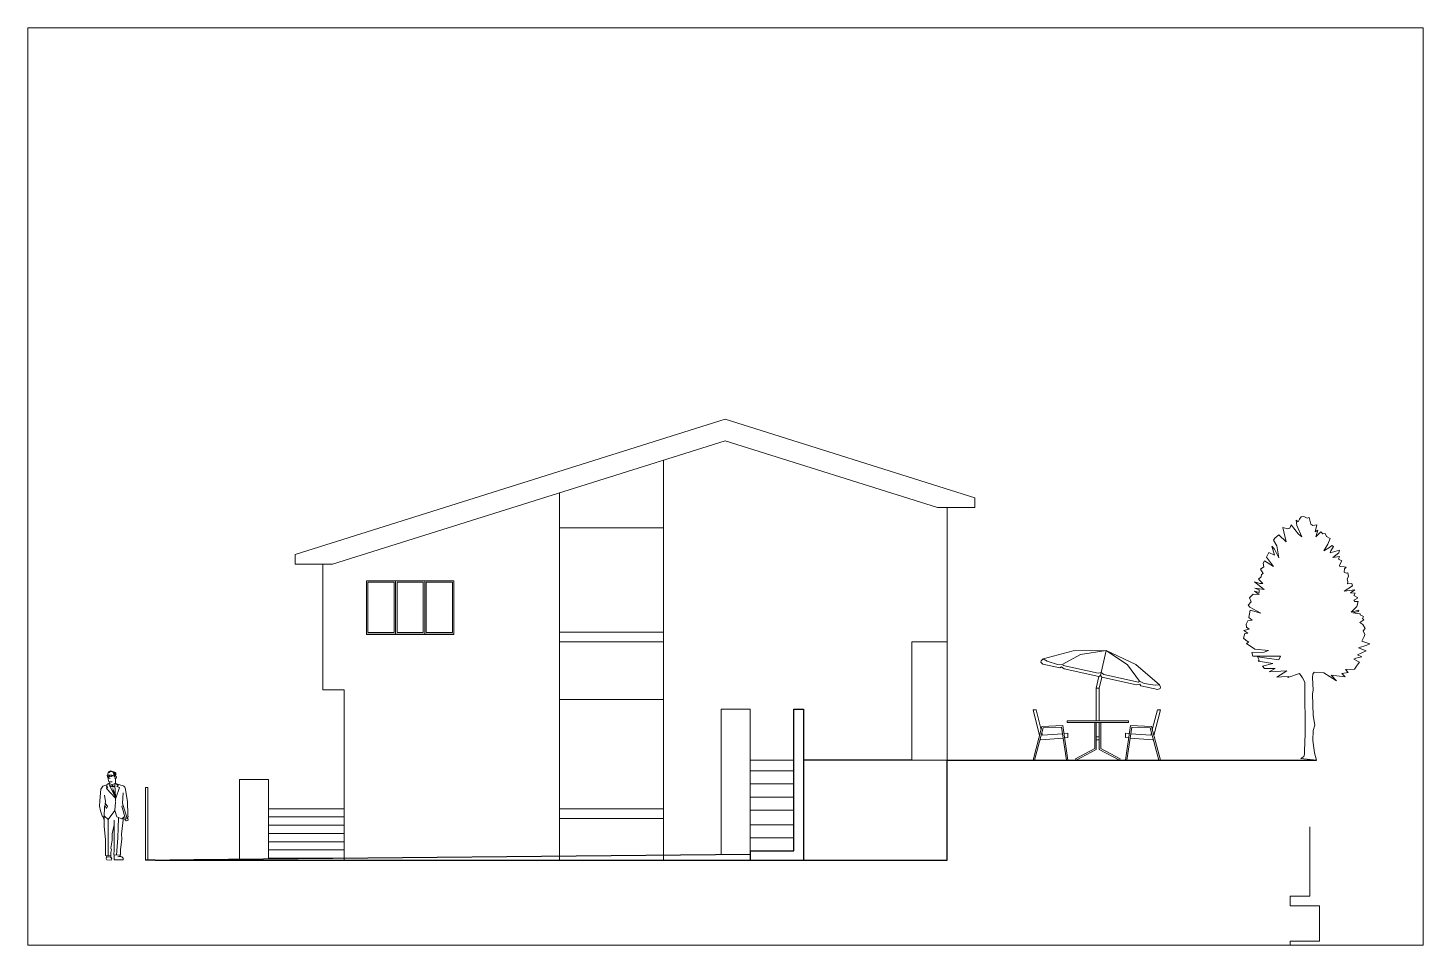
# Paper-space layout 'fron2' of a CAD drawing. Header units: millimetres. Extents: x 0 to 288, y 0 to 189.
# The model-space entities are those that its viewports show. They can reach past a viewport. Long polylines and large blocks are cut down to what shows.
import ezdxf

# ---------------------------------------------------------------- set-up
doc = ezdxf.new("R2010")
doc.units = ezdxf.units.MM
doc.layers.add('blue', color=160, linetype='Continuous', lineweight=5)
doc.layers.add('new', color=3, linetype='Continuous', lineweight=30)

# ---------------------------------------------------------------- blocks, each defined once
blk = doc.blocks.new('tree1')
at = {"linetype": 'ByBlock'}
blk.add_lwpolyline([(-0.324, 0.032), (-0.266, 0.078), (-0.252, 0.122), (-0.244, 0.437), (-0.237, 0.48), (-0.243, 1.609), (-0.29, 1.699), (-0.352, 1.786), (-0.595, 1.702), (-0.582, 1.724), (-0.723, 1.721), (-0.819, 1.712), (-0.614, 1.844), (-0.976, 1.822), (-0.854, 1.893), (-1.077, 1.891), (-1.113, 1.937), (-0.905, 1.996), (-1.203, 2.043), (-1.187, 2.064), (-1.22, 2.133), (-0.783, 2.072), (-0.742, 2.145), (-1.316, 2.145), (-1.334, 2.219), (-1.082, 2.225), (-0.994, 2.26), (-1.277, 2.291), (-1.449, 2.403), (-1.425, 2.417), (-1.395, 2.432), (-1.454, 2.469), (-1.51, 2.516), (-1.483, 2.609), (-1.416, 2.618), (-1.498, 2.674), (-1.389, 2.698), (-1.443, 2.743), (-1.455, 2.806), (-1.422, 2.872), (-1.331, 2.884), (-1.4, 2.945), (-1.373, 3.092), (-1.15, 3.034), (-1.376, 3.155), (-1.413, 3.197), (-1.352, 3.267), (-1.384, 3.349), (-1.311, 3.425), (-1.188, 3.415), (-1.282, 3.484), (-1.184, 3.457), (-1.184, 3.511), (-1.274, 3.545), (-1.084, 3.52), (-1.279, 3.679), (-1.174, 3.646), (-1.108, 3.642), (-1.197, 3.735), (-1.146, 3.783), (-1.14, 3.828), (-1.1, 3.846), (-1.159, 3.937), (-1.091, 3.983), (-1.104, 4.064), (-1.076, 4.109), (-0.891, 3.996), (-1.033, 4.184), (-0.986, 4.28), (-0.869, 4.23), (-0.921, 4.414), (-0.868, 4.347), (-0.781, 4.171), (-0.822, 4.422), (-0.887, 4.539), (-0.861, 4.58), (-0.779, 4.648), (-0.627, 4.504), (-0.696, 4.794), (-0.596, 4.769), (-0.555, 4.781), (-0.523, 4.854), (-0.374, 4.659), (-0.307, 4.605), (-0.408, 4.835), (-0.423, 4.947), (-0.378, 4.914), (-0.351, 4.972), (-0.319, 5.017), (-0.264, 5.026), (-0.199, 4.988), (-0.154, 5.004), (-0.122, 4.865), (-0.082, 4.84), (0.003, 4.853), (-0.031, 4.709), (0.027, 4.743), (-0.018, 4.606), (0.087, 4.71), (0.126, 4.666), (0.178, 4.67), (0.205, 4.614), (0.279, 4.573), (0.23, 4.45), (0.146, 4.319), (0.267, 4.385), (0.313, 4.429), (0.348, 4.402), (0.291, 4.316), (0.277, 4.272), (0.472, 4.328), (0.46, 4.278), (0.331, 4.176), (0.468, 4.202), (0.451, 4.145), (0.517, 4.11), (0.473, 4.021), (0.478, 3.99), (0.567, 3.984), (0.605, 3.981), (0.576, 3.946), (0.564, 3.878), (0.611, 3.853), (0.643, 3.864), (0.659, 3.791), (0.632, 3.729), (0.641, 3.681), (0.636, 3.636), (0.727, 3.642), (0.738, 3.596), (0.567, 3.485), (0.784, 3.51), (0.7, 3.452), (0.794, 3.441), (0.769, 3.394), (0.842, 3.356), (0.837, 3.335), (0.764, 3.298), (0.788, 3.273), (0.856, 3.273), (0.83, 3.166), (0.711, 3.052), (0.872, 3.092), (0.866, 3.063), (0.744, 3.038), (0.9, 3.017), (0.9, 3), (0.969, 2.962), (0.942, 2.923), (0.972, 2.891), (0.893, 2.84), (0.953, 2.796), (1.002, 2.718), (0.958, 2.668), (0.99, 2.594), (0.982, 2.549), (0.932, 2.455), (1.098, 2.401), (1.036, 2.368), (0.865, 2.316), (1.018, 2.254), (0.843, 2.172), (0.932, 2.129), (0.809, 2.101), (0.764, 2.081), (0.883, 2.023), (0.832, 1.962), (0.779, 1.875), (0.598, 1.871), (0.652, 1.806), (0.516, 1.789), (0.585, 1.72), (0.297, 1.756), (0.409, 1.639), (0.15, 1.803), (-0.052, 1.816), (-0.08, 1.771), (-0.085, 1.703), (-0.075, 1.445), (-0.085, 1.367), (-0.075, 0.924), (-0.041, 0.724), (-0.072, 0.61), (-0.079, 0.406), (-0.045, 0.151), (0, 0)], close=True, dxfattribs=at)
blk = doc.blocks.new('playa')
at = {"linetype": 'ByBlock'}
for p, q in [((323.643, 381.493), (323.021, 381.323)), ((323.428, 381.218), (323.794, 381.414)), ((324.32, 381.497), (323.643, 381.493)), ((323.794, 381.414), (324.32, 381.497)), ((324.32, 381.497), (324.206, 380.984)), ((324.32, 381.497), (324.932, 381.208)), ((324.761, 381.2), (324.32, 381.497)), ((322.976, 381.256), (322.982, 381.286)), ((322.976, 381.256), (323.013, 381.217)), ((322.982, 381.286), (323.021, 381.323)), ((323.365, 381.14), (323.013, 381.217)), ((323.021, 381.323), (323.103, 381.275)), ((323.103, 381.275), (323.319, 381.211)), ((323.319, 381.211), (323.428, 381.218)), ((323.365, 381.14), (323.401, 381.163)), ((323.401, 381.163), (323.453, 381.12)), ((323.428, 381.218), (323.437, 381.185)), ((323.437, 381.185), (324.154, 381.027)), ((324.171, 380.962), (323.453, 381.12)), ((325.01, 380.868), (324.761, 381.2)), ((324.932, 381.208), (325.423, 380.792)), ((324.118, 380.724), (324.171, 380.962)), ((324.154, 381.027), (324.219, 381.043)), ((324.171, 380.962), (324.206, 380.984)), ((324.229, 380.949), (324.178, 380.718)), ((324.206, 380.984), (324.229, 380.949)), ((324.271, 381.001), (324.219, 381.043)), ((324.229, 380.949), (324.947, 380.79)), ((324.989, 380.842), (324.271, 381.001)), ((325.012, 380.806), (324.947, 380.79)), ((325.01, 380.868), (324.989, 380.842)), ((325.106, 380.816), (325.01, 380.868)), ((325.035, 380.77), (325.012, 380.806)), ((325.329, 380.782), (325.106, 380.816)), ((324.178, 380.718), (324.118, 380.724)), ((324.118, 380.046), (324.118, 380.724)), ((324.178, 380.718), (324.178, 380.046)), ((325.035, 380.77), (325.386, 380.693)), ((325.423, 380.792), (325.329, 380.782)), ((325.437, 380.712), (325.386, 380.693)), ((325.443, 380.742), (325.423, 380.792)), ((325.437, 380.712), (325.443, 380.742)), ((322.813, 380.271), (322.875, 380.271)), ((322.813, 380.271), (322.948, 379.746)), ((322.875, 380.271), (322.979, 379.865)), ((325.376, 380.271), (325.272, 379.865)), ((325.438, 380.271), (325.303, 379.746)), ((325.438, 380.271), (325.376, 380.271)), ((322.997, 379.93), (323.429, 379.948)), ((323.429, 379.948), (323.533, 379.236)), ((323.518, 380.046), (323.518, 380.016)), ((324.778, 380.046), (323.518, 380.046)), ((323.518, 380.016), (324.778, 380.016)), ((324.088, 379.476), (324.088, 380.016)), ((324.118, 379.458), (324.118, 380.016)), ((324.178, 379.458), (324.178, 380.016)), ((324.208, 379.476), (324.208, 380.016)), ((324.822, 379.948), (324.718, 379.236)), ((324.778, 380.046), (324.778, 380.016)), ((325.254, 379.93), (324.822, 379.948)), ((322.997, 379.93), (322.813, 379.236)), ((323.02, 379.902), (322.844, 379.236)), ((322.963, 379.686), (322.971, 379.657)), ((322.971, 379.657), (323.436, 379.693)), ((322.995, 379.805), (323.009, 379.75)), ((323.009, 379.75), (323.423, 379.782)), ((323.02, 379.902), (323.403, 379.916)), ((323.403, 379.916), (323.503, 379.236)), ((323.453, 379.785), (323.533, 379.791)), ((323.466, 379.695), (323.533, 379.701)), ((323.533, 379.791), (323.533, 379.701)), ((324.118, 379.716), (324.178, 379.716)), ((324.118, 379.656), (324.178, 379.656)), ((324.718, 379.791), (324.718, 379.701)), ((324.798, 379.785), (324.718, 379.791)), ((324.785, 379.695), (324.718, 379.701)), ((324.848, 379.916), (324.748, 379.236)), ((325.28, 379.657), (324.815, 379.693)), ((325.242, 379.75), (324.828, 379.782)), ((325.231, 379.902), (324.848, 379.916)), ((325.231, 379.902), (325.407, 379.236)), ((325.256, 379.805), (325.242, 379.75)), ((325.254, 379.93), (325.438, 379.236)), ((325.288, 379.686), (325.28, 379.657)), ((323.688, 379.262), (324.088, 379.476)), ((323.702, 379.236), (324.118, 379.458)), ((324.594, 379.236), (324.178, 379.458)), ((324.608, 379.262), (324.208, 379.476)), ((322.813, 379.236), (322.844, 379.236)), ((323.503, 379.236), (323.533, 379.236)), ((323.702, 379.236), (323.688, 379.262)), ((324.594, 379.236), (324.608, 379.262)), ((324.718, 379.236), (324.748, 379.236)), ((325.407, 379.236), (325.438, 379.236))]:
    blk.add_line(p, q, dxfattribs=at)
blk = doc.blocks.new('PERSONA2')
for p, q in [((0.215, 1.752), (0.256, 1.752)), ((0.217, 1.718), (0.215, 1.752)), ((0.234, 1.801), (0.22, 1.752)), ((0.25, 1.75), (0.245, 1.718)), ((0.25, 1.739), (0.249, 1.698)), ((0.262, 1.75), (0.25, 1.75)), ((0.256, 1.752), (0.309, 1.752)), ((0.269, 1.72), (0.262, 1.75)), ((0.309, 1.752), (0.303, 1.722)), ((0.356, 1.739), (0.309, 1.75)), ((0.309, 1.741), (0.356, 1.739)), ((0.404, 1.713), (0.399, 1.733)), ((0.082, 1.461), (0.064, 1.222)), ((0.121, 1.527), (0.08, 1.462)), ((0.208, 1.555), (0.121, 1.527)), ((0.211, 1.569), (0.196, 1.501)), ((0.196, 1.501), (0.228, 1.511)), ((0.228, 1.511), (0.197, 1.475)), ((0.197, 1.475), (0.386, 1.279)), ((0.211, 1.569), (0.241, 1.577)), ((0.245, 1.718), (0.217, 1.718)), ((0.23, 1.717), (0.232, 1.671)), ((0.232, 1.671), (0.25, 1.617)), ((0.241, 1.577), (0.384, 1.295)), ((0.241, 1.577), (0.264, 1.576)), ((0.25, 1.617), (0.279, 1.611)), ((0.264, 1.578), (0.25, 1.566)), ((0.258, 1.612), (0.255, 1.576)), ((0.294, 1.51), (0.258, 1.542)), ((0.264, 1.578), (0.316, 1.55)), ((0.303, 1.722), (0.269, 1.72)), ((0.279, 1.611), (0.316, 1.615)), ((0.316, 1.55), (0.294, 1.51)), ((0.316, 1.55), (0.382, 1.589)), ((0.316, 1.55), (0.341, 1.514)), ((0.341, 1.514), (0.372, 1.533)), ((0.373, 1.554), (0.382, 1.589)), ((0.384, 1.295), (0.373, 1.554)), ((0.374, 1.694), (0.376, 1.673)), ((0.382, 1.653), (0.384, 1.673)), ((0.382, 1.589), (0.382, 1.653)), ((0.437, 1.541), (0.382, 1.589)), ((0.384, 1.673), (0.404, 1.713)), ((0.39, 1.279), (0.465, 1.5)), ((0.545, 1.529), (0.404, 1.57)), ((0.414, 1.521), (0.437, 1.541)), ((0.465, 1.5), (0.414, 1.521)), ((0.632, 1.208), (0.581, 1.489)), ((0.064, 1.222), (0.056, 1.111)), ((0.156, 1.339), (0.177, 1.207)), ((0.156, 1.098), (0.176, 1.163)), ((0.177, 1.207), (0.175, 1.162)), ((0.176, 1.163), (0.217, 1.114)), ((0.373, 1.022), (0.384, 1.197)), ((0.386, 1.279), (0.383, 1.212)), ((0.528, 1.173), (0.545, 1.385)), ((0.528, 1.173), (0.541, 1.127)), ((0.632, 1.208), (0.641, 0.929)), ((0.056, 1.111), (0.073, 1.018)), ((0.073, 1.018), (0.118, 0.895)), ((0.118, 0.895), (0.143, 0.901)), ((0.132, 0.895), (0.152, 0.822)), ((0.15, 0.9), (0.156, 1.098)), ((0.15, 0.9), (0.15, 0.7)), ((0.155, 0.906), (0.237, 0.839)), ((0.197, 1.061), (0.172, 1.11)), ((0.217, 1.114), (0.197, 1.061)), ((0.237, 0.839), (0.373, 1.022)), ((0.411, 0.89), (0.373, 1.022)), ((0.513, 0.853), (0.411, 0.89)), ((0.447, 0.872), (0.436, 0.459)), ((0.508, 0.536), (0.549, 0.886)), ((0.564, 0.894), (0.513, 0.853)), ((0.543, 1.127), (0.518, 1.115)), ((0.518, 1.115), (0.588, 0.843)), ((0.622, 0.855), (0.543, 1.127)), ((0.581, 0.869), (0.574, 0.838)), ((0.612, 0.889), (0.644, 0.89)), ((0.643, 0.822), (0.635, 0.891)), ((0.644, 0.89), (0.641, 0.929)), ((0.15, 0.7), (0.176, 0.417)), ((0.237, 0.839), (0.233, 0.095)), ((0.318, 0.541), (0.36, 0.726)), ((0.358, 0.826), (0.358, 0.207)), ((0.574, 0.838), (0.602, 0.81)), ((0.588, 0.843), (0.622, 0.855)), ((0.602, 0.81), (0.643, 0.822)), ((0.176, 0.417), (0.18, 0.098)), ((0.288, 0.245), (0.314, 0.411)), ((0.314, 0.411), (0.318, 0.541)), ((0.436, 0.459), (0.406, 0.103)), ((0.486, 0.209), (0.517, 0.441)), ((0.517, 0.441), (0.508, 0.536)), ((0.18, 0.098), (0.292, 0.092)), ((0.194, 0.032), (0.207, 0.094)), ((0.206, 0.005), (0.194, 0.032)), ((0.294, 0), (0.206, 0.005)), ((0.305, 0.21), (0.288, 0.245)), ((0.29, 0.154), (0.305, 0.21)), ((0.292, 0.092), (0.29, 0.154)), ((0.29, 0.088), (0.292, 0.07)), ((0.291, 0.063), (0.311, 0.028)), ((0.311, 0.028), (0.294, 0)), ((0.358, 0.207), (0.349, 0.108)), ((0.349, 0.108), (0.471, 0.1)), ((0.356, 0.079), (0.36, 0.108)), ((0.358, 0.007), (0.356, 0.079)), ((0.543, 0.005), (0.358, 0.007)), ((0.486, 0.101), (0.473, 0.102)), ((0.482, 0.078), (0.473, 0.102)), ((0.486, 0.209), (0.486, 0.101)), ((0.514, 0.071), (0.54, 0.042)), ((0.54, 0.042), (0.543, 0.005))]:
    blk.add_line(p, q)
for centre, radius, start, end in [((0.53, 1.479), 0.052, 10.318, 73.6958), ((0.242, -0.01), 0.0781, 28.6224, 123.307), ((0.48, -0.034), 0.11, 72.0736, 114.4627)]:
    blk.add_arc(centre, radius, start, end)
for points in [[(0.22, 1.803), (0.26, 1.794), (0.238, 1.826), (0.288, 1.824)], [(0.238, 1.826), (0.379, 1.819), (0.278, 1.849)], [(0.328, 1.811), (0.404, 1.798), (0.238, 1.826), (0.379, 1.819)], [(0.359, 1.703), (0.397, 1.733), (0.328, 1.811), (0.404, 1.798)], [(0.237, 1.673), (0.243, 1.687), (0.286, 1.671), (0.279, 1.687)], [(0.315, 1.55), (0.302, 1.524), (0.333, 1.524), (0.322, 1.503)], [(0.322, 1.503), (0.38, 1.379), (0.326, 1.411), (0.384, 1.295)]]:
    blk.add_solid(points)

msp = doc.modelspace()

# ---------------------------------------------------------------- linework, layer by layer
at = {"layer": 'blue'}
for p, q in [((9457.9, 10041.9), (9457.9, 10298.9)), ((8113.8, 10181.9), (8113.8, 10201.9)), ((8190.9, 10181.9), (8113.8, 10181.9)), ((9051.9, 9591), (9051.9, 9882.9))]:
    msp.add_line(p, q, dxfattribs=at)
for points in [[(8113.8, 10201.9), (9000.4, 10480.8)], [(9515.1, 10318.9), (9000.4, 10480.8)], [(8190.9, 10181.9), (9000.4, 10436.5)], [(9437.9, 10298.9), (9000.4, 10436.5)], [(8872.9, 9571.9), (8872.9, 10396.4)], [(8658.9, 9571.9), (8658.9, 10329.1)], [(9437.9, 10298.9), (9515.1, 10298.9), (9515.1, 10318.9)], [(9457.9, 9757.9), (9457.9, 10298.9)], [(8658.9, 10256.9), (8872.9, 10256.9)], [(8214.9, 9922.9), (8190.9, 9922.9), (8170.9, 9922.9), (8170.9, 10181.9)], [(8320.9, 10037.9), (8320.9, 10147.9)], [(8380.9, 10037.9), (8380.9, 10147.9)], [(8260.9, 10037.9), (8260.9, 10036.9), (8441, 10036.9), (8441, 10037.9)], [(8658.9, 10041.9), (8872.9, 10041.9)], [(8872.9, 10021.9), (8658.9, 10021.9)], [(9384.9, 10021.9), (9457.9, 10021.9)], [(9384.9, 9777.9), (9384.9, 10021.9)], [(8214.9, 9571.9), (8214.9, 9922.9)], [(8658.9, 9677.9), (8658.9, 9902.9)], [(8658.9, 9902.9), (8872.9, 9902.9)], [(8658.9, 9902.9), (8872.9, 9902.9)], [(8872.9, 9677.9), (8872.9, 9902.9)], [(9051.9, 9882.9), (8991.9, 9882.9), (8991.9, 9583.8)], [(9141.9, 9777.9), (9051.9, 9777.9)], [(9051.9, 9756), (9141.9, 9756)], [(9457.9, 9777.9), (9384.9, 9777.9)], [(7804.9, 9571.9), (7804.9, 9721.9), (7809.9, 9721.9), (7809.9, 9571.9)], [(8058.9, 9677.9), (8058.9, 9737.9), (7998.9, 9737.9), (7998.9, 9571.9)], [(9051.9, 9729), (9141.9, 9729)], [(9051.9, 9702), (9141.9, 9702)], [(8214.9, 9677.9), (8058.9, 9677.9)], [(8058.9, 9677.9), (8058.9, 9660.9), (8214.9, 9660.9)], [(8658.9, 9677.9), (8872.9, 9677.9)], [(8658.9, 9677.9), (8872.9, 9677.9)], [(9051.9, 9675), (9141.9, 9675)], [(8058.9, 9660.9), (8058.9, 9643.9), (8214.9, 9643.9)], [(8058.9, 9643.9), (8058.9, 9626.9), (8214.9, 9626.9)], [(8658.9, 9657.9), (8872.9, 9657.9)], [(9051.9, 9645), (9141.9, 9645)], [(11044.8, 9394.8), (10205.2, 9394.8), (10165.2, 9394.8), (10165.2, 9404.8), (10225.2, 9404.8), (10225.2, 9477.7), (10165.2, 9477.7), (10165.2, 9497.7), (10205.2, 9497.7), (10205.2, 9640.5)], [(8058.9, 9626.9), (8058.9, 9609.9), (8214.9, 9609.9)], [(8058.9, 9609.9), (8058.9, 9592.9), (8214.9, 9592.9)], [(9051.9, 9618), (9141.9, 9618)], [(8058.9, 9592.9), (8058.9, 9575.9), (8214.9, 9575.9)], [(7804.9, 9571.9), (7904.9, 9571.9), (7904.9, 9572.9), (7804.9, 9571.9)]]:
    msp.add_lwpolyline(points, dxfattribs=at)
for points in [[(8260.9, 10147.9), (8260.9, 10037.9), (8440.9, 10037.9), (8440.9, 10147.9)], [(8263.9, 10040.9), (8317.9, 10040.9), (8317.9, 10144.9), (8263.9, 10144.9)], [(8323.9, 10040.9), (8377.9, 10040.9), (8377.9, 10144.9), (8323.9, 10144.9)], [(8380.9, 10037.9), (8440.9, 10037.9), (8440.9, 10147.9), (8380.9, 10147.9)], [(8383.9, 10040.9), (8437.9, 10040.9), (8437.9, 10144.9), (8383.9, 10144.9)]]:
    msp.add_lwpolyline(points, close=True, dxfattribs=at)
at = {"layer": 'new'}
for points in [[(9051.9, 9591), (9141.9, 9591), (9141.9, 9866)], [(9141.9, 9866), (9141.9, 9882.9), (9161.9, 9882.9), (9161.9, 9777.9)], [(7824.9, 9571.9), (8872.9, 9571.9), (9457.9, 9571.9), (9457.9, 9777.9)], [(9161.9, 9777.9), (9161.9, 9591), (9161.9, 9571), (9031.9, 9571)], [(9384.9, 9777.9), (9161.9, 9777.9)], [(9457.9, 9777.9), (10219.5, 9777.9)], [(7904.9, 9572.9), (9051.9, 9584.4)], [(9051.9, 9591), (9051.9, 9571)], [(7824.9, 9571.9), (7804.9, 9571.9)]]:
    msp.add_lwpolyline(points, dxfattribs=at)

# ---------------------------------------------------------------- block references
at = {"layer": 'blue', "xscale": 100, "yscale": 100, "zscale": 100}
for name, p in [('tree1', (10219.5, 9777.9)), ('playa', (-22646.5, -28145.7)), ('PERSONA2', (7704.9, 9571.9))]:
    msp.add_blockref(name, p, dxfattribs=at)

psp = doc.layouts.new('fron2')

# ---------------------------------------------------------------- viewports
at = {"layer": 'new'}
psp.add_viewport(center=(144.09, 94.41), size=(287.61, 189.0703), view_center_point=(9000.88, 10342.09), view_height=1890.7033, dxfattribs=at)

doc.saveas('drawing.dxf')
